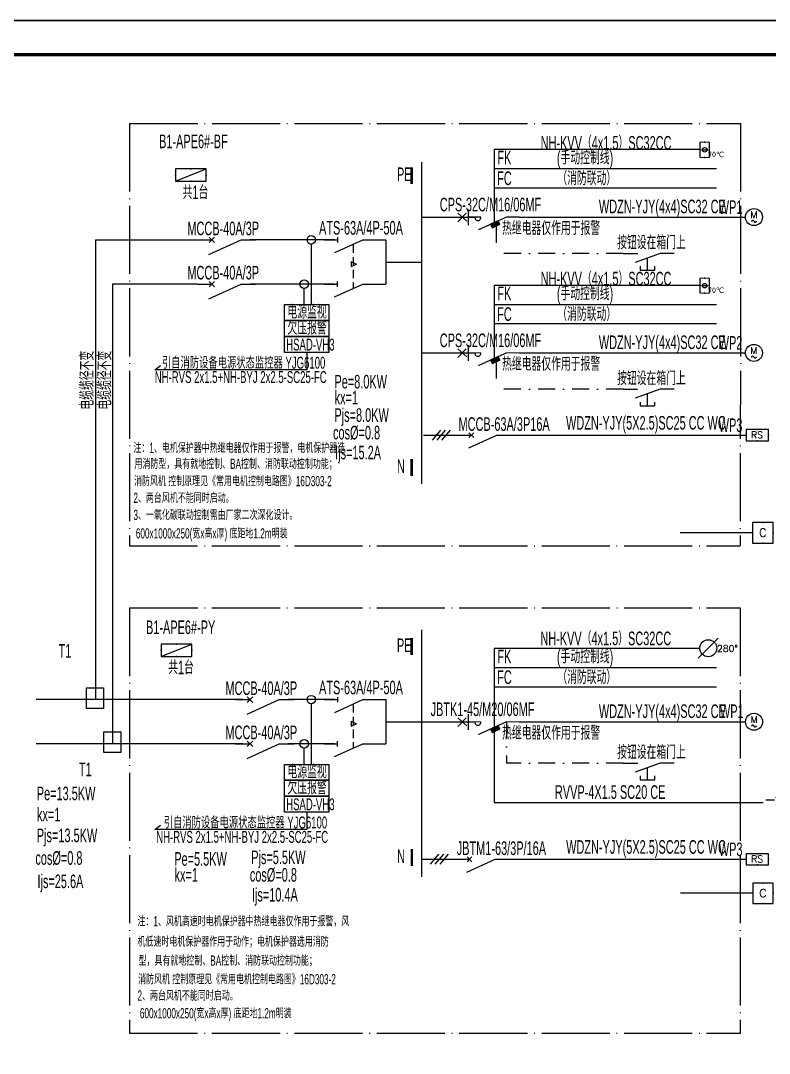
# Model space of a CAD drawing. Extents: x 776418 to 2076422, y -1170708 to 498544.
# Drawn here: x 958573 to 980552, y -547682 to -517355 of the extents above; entities that cross this region are included whole.
import ezdxf
from ezdxf.enums import TextEntityAlignment as Align

# ---------------------------------------------------------------- set-up
doc = ezdxf.new("R2010")
doc.units = 0
doc.header["$LTSCALE"] = 1000
doc.header["$MEASUREMENT"] = 0
for name, pattern in [('CONTINOUS', [0]), ('DASHDOT', [1, 0.5, -0.25, 0, -0.25]), ('DOTE', [2.42, 2, -0.2, 0.02, -0.2]), ('HIDDEN', [0.375, 0.25, -0.125])]:
    doc.linetypes.add(name, pattern=pattern)
doc.layers.get('0').update_dxf_attribs({"linetype": 'CONTINUOUS'})
for name, color, linetype in [('D-TEXT', 7, 'CONTINUOUS'), ('DIM-动力', 3, 'CONTINUOUS'), ('DQ', 255, 'CONTINOUS'), ('EL-SYSTEM', 1, 'CONTINUOUS'), ('ELEMENT', 3, 'CONTINUOUS'), ('EQUIP-动力', 3, 'CONTINUOUS'), ('EQUIP-消防', 80, 'CONTINUOUS'), ('EQUIP-箱柜', 3, 'CONTINUOUS'), ('TEL_TITLE', 7, 'CONTINUOUS'), ('WIRE-动力', 2, 'CONTINUOUS'), ('WIRE-照明', 1, 'CONTINUOUS'), ('WIRE-系统', 4, 'CONTINUOUS'), ('WIRE-通讯', 4, 'CONTINUOUS')]:
    doc.layers.add(name, color=color, linetype=linetype)
doc.styles.add('_JD', font='ros.shx', dxfattribs={"width": 0.8, "bigfont": 'JD.shx'})
doc.styles.add('_TCH_LABEL', font='COMPLEX', dxfattribs={"bigfont": 'GBCBIG'})
doc.styles.add('_TEL_DIM', font='SIMPLEX', dxfattribs={"width": 0.7, "height": 3.5, "bigfont": 'HZTXT'})
doc.styles.add('DIM_FONT', font='SIMPLEX', dxfattribs={"width": 0.7, "bigfont": 'GBCBIG'})
doc.styles.get("Standard").update_dxf_attribs({"font": 'gbenor.shx', "bigfont": 'gbcbig.shx'})

# ---------------------------------------------------------------- blocks, each defined once
blk = doc.blocks.new('M_M8')
for p, q in [((-0.25, -0.2), (0, -0.75)), ((0.05, -0.25), (-0.05, -0.25))]:
    blk.add_line(p, q)
for points in [[(0, 0), (0, -0.25)], [(0, -0.75), (0, -1)]]:
    blk.add_lwpolyline(points)
at = {"style": 'DIM_FONT', "width": 0.8, "flags": 9}
blk.add_attdef('S', (0.25, -0.5), '', height=0.2, dxfattribs=at)
blk = doc.blocks.new('M_M7')
for p, q in [((-0.25, -0.2), (0, -0.75)), ((-0.047, -0.297), (0.047, -0.203)), ((-0.047, -0.203), (0.047, -0.297))]:
    blk.add_line(p, q)
for points in [[(0, 0), (0, -0.25)], [(0, -0.75), (0, -1)]]:
    blk.add_lwpolyline(points)
at = {"width": 0.8, "flags": 9}
blk.add_attdef('S', (0.25, -0.5), '', height=0.2, dxfattribs=at)
blk = doc.blocks.new('$equip_U$00000105(JDQINJING)')
for p, q in [((0.5, 1), (-0.5, 1)), ((-0.5, 1), (-0.5, 0)), ((0.5, 0), (0.5, 1)), ((-0.5, 0), (0.5, 0))]:
    blk.add_line(p, q)
for p in [(0, 1), (-0.5, 0.5), (0, 0), (0.5, 0.5)]:
    blk.add_point(p)
at = {"color": 7, "style": '_TEL_DIM'}
blk.add_attdef('$TEXT$', text='', height=0.4, dxfattribs=at).set_placement((-0.002, 0.507), align=Align.MIDDLE_CENTER)
at = {"color": 7, "style": '_TEL_DIM', "flags": 1}
blk.add_attdef('A', text='', height=0.00002, dxfattribs=at).set_placement((0, 0), align=Align.MIDDLE_CENTER)
blk = doc.blocks.new('$equip$00001416')
for p, q in [((0.75, 0.6), (-0.75, 0.6)), ((-0.75, 0), (0.75, 0.6)), ((-0.75, 0.6), (-0.75, 0)), ((0.75, 0), (0.75, 0.6)), ((-0.75, 0), (0.75, 0))]:
    blk.add_line(p, q)
for p in [(0, 0.6), (-0.75, 0.3), (0, 0), (0.75, 0.3)]:
    blk.add_point(p)
at = {"style": '_TCH_LABEL', "flags": 9}
blk.add_attdef('A', (0, 0), '', height=0.00002, dxfattribs=at)
blk = doc.blocks.new('$element$00000577')
at = {"const_width": 0.0233}
for points in [[(0, 0), (0, -0.25)], [(-0.25, -0.2), (0, -0.75), (0, -1)]]:
    blk.add_lwpolyline(points, dxfattribs=at)
blk.add_arc((-0.008, -0.192), 0.0589, 81.8699, 278.1301)
at = {"flags": 9}
blk.add_attdef('S', (0, 0), '', height=0.00000667, dxfattribs=at)
blk = doc.blocks.new('$element$00000544')
for points in [[(0, 0), (0, -0.283)], [(-0.25, -0.333), (-0.324, -0.333), (-0.324, -0.617), (-0.25, -0.617)], [(0, -1), (0, -0.721), (-0.176, -0.235)], [(-0.324, -0.478), (-0.087, -0.478)]]:
    blk.add_lwpolyline(points)
at = {"flags": 9}
blk.add_attdef('S', (0, 0), '', height=0.00000667, dxfattribs=at)
blk = doc.blocks.new('$equip$00001811')
blk.add_circle((0, 0), 0.5)
for centre, radius, start, end in [((-0.073, -0.273), 0.0768, 17.22719, 184.21643), ((0.073, -0.227), 0.0769, 197.25914, 5.11794)]:
    blk.add_arc(centre, radius, start, end)
at = {"color": 7, "style": '_TEL_DIM'}
blk.add_attdef('$TEXT$', text='', height=0.4, dxfattribs=at).set_placement((0.001, 0.137), align=Align.MIDDLE_CENTER)
at = {"color": 7, "style": '_TEL_DIM', "flags": 1}
blk.add_attdef('A', text='', height=0.00002, dxfattribs=at).set_placement((0, 0), align=Align.MIDDLE_CENTER)
blk = doc.blocks.new('$equip$00002460')
for p, q in [((0.65, 0.65), (-0.65, 0.65)), ((-0.65, 0.65), (-0.65, 0)), ((0.65, 0), (0.65, 0.65)), ((-0.65, 0), (0.65, 0))]:
    blk.add_line(p, q)
at = {"const_width": 0.04}
blk.add_lwpolyline([(-0.65, 0.65), (-0.65, 0), (0.65, 0), (0.65, 0.65), (-0.65, 0.65), (-0.65, 0)], dxfattribs=at)
for p in [(0, 0.65), (-0.65, 0.325), (0.65, 0.325), (0, 0)]:
    blk.add_point(p)
at = {"color": 7, "style": '_TEL_DIM'}
blk.add_attdef('$TEXT$', text='', height=0.4, dxfattribs=at).set_placement((-0.014, 0.343), align=Align.MIDDLE_CENTER)
at = {"color": 7, "style": '_TEL_DIM', "flags": 1}
blk.add_attdef('A', text='', height=0.00002, dxfattribs=at).set_placement((0, 0), align=Align.MIDDLE_CENTER)
blk = doc.blocks.new('$equip$00001817')
blk.add_line((-0.589, -0.589), (0.589, 0.589))
blk.add_circle((0, 0), 0.5)
at = {"color": 7, "style": '_TEL_DIM', "flags": 1}
blk.add_attdef('A', text='', height=0.00002, dxfattribs=at).set_placement((0, 0), align=Align.MIDDLE_CENTER)
at = {"color": 7, "style": '_TEL_DIM'}
blk.add_attdef('$TEXT$', text='', height=0.4, dxfattribs=at).set_placement((1.361, -0.018), align=Align.MIDDLE_CENTER)
blk = doc.blocks.new('A$C00115E70')
at = {"layer": 'WIRE-通讯', "ltscale": 0.001}
blk.add_lwpolyline([(-84100, 59400), (0, 59400), (0, 0), (-84100, 0)], close=True, dxfattribs=at)
blk = doc.blocks.new('$equip$00002402')
at = {"lineweight": 20}
for p, q in [((0.322, 0.558), (-0.328, 0.558)), ((-0.328, -0.558), (0.322, -0.558))]:
    blk.add_line(p, q, dxfattribs=at)
for p, q in [((-0.328, -0.558), (-0.328, 0.558)), ((-0.242, 0), (0, 0)), ((0, 0), (0.242, 0)), ((0.322, 0.558), (0.322, -0.558))]:
    blk.add_line(p, q)
at = {"const_width": 0.04}
for points in [[(-0.328, -0.558), (-0.328, 0.558)], [(-0.328, 0.558), (0.322, 0.558), (0.322, -0.558), (-0.328, -0.558), (-0.328, 0.558), (0.322, 0.558)]]:
    blk.add_lwpolyline(points, dxfattribs=at)
blk.add_circle((-0.003, 0), 0.164)
for p in [(-0.328, 0), (-0.003, 0.558), (0.322, 0), (-0.003, -0.558)]:
    blk.add_point(p)
at = {"color": 7, "style": '_TEL_DIM', "flags": 1}
blk.add_attdef('A', text='', height=0.00002, dxfattribs=at).set_placement((0, 0), align=Align.MIDDLE_CENTER)
at = {"color": 7}
blk.add_attdef('$TEXT$', text='', height=0.4, dxfattribs=at).set_placement((0.832, -0.336), align=Align.MIDDLE_CENTER)

msp = doc.modelspace()

# ---------------------------------------------------------------- hatches: boundary and pattern name
h = msp.add_hatch()
h.set_pattern_fill('ANSI31', color=256, scale=10, style=0)
h.set_pattern_definition([(45, (771624.6754, -553914.654), (-0.707106781, 0.707106781), [])])
h.paths.add_polyline_path([(972642, -523335), (972595, -523232), (972368, -523335), (972415, -523438)])
h = msp.add_hatch()
h.set_pattern_fill('ANSI31', color=256, scale=10, style=0)
h.set_pattern_definition([(45, (771624.0816, -557902.0843), (-0.707106781, 0.707106781), [])])
h.paths.add_polyline_path([(972642, -527322), (972595, -527219), (972368, -527322), (972415, -527426)])
h = msp.add_hatch()
h.set_pattern_fill('ANSI31', color=256, scale=10, style=0)
h.set_pattern_definition([(45, (771624.9164, -568736.3638), (-0.707106781, 0.707106781), [])])
h.paths.add_polyline_path([(972642, -538157), (972596, -538053), (972368, -538157), (972415, -538260)])

# ---------------------------------------------------------------- linework, layer by layer
at = {"linetype": 'DOTE'}
for p, q in [((961771, -520375), (961769, -532779)), ((961771, -520375), (979701, -520375)), ((979701, -520375), (979700, -532779)), ((961769, -532779), (979700, -532779)), ((961770, -534601), (961769, -547088)), ((961770, -534601), (979700, -534601)), ((979700, -534601), (979699, -547088)), ((961769, -547088), (979704, -547088))]:
    msp.add_line(p, q, dxfattribs=at)
for p, q in [((971650, -523005), (971409, -523262)), ((971409, -523008), (971674, -523242)), ((971650, -526992), (971408, -527250)), ((971408, -526996), (971673, -527229)), ((980061, -532396), (977938, -532396)), ((971650, -537827), (971409, -538084)), ((971409, -537830), (971674, -538063)), ((980065, -542982), (977943, -542982))]:
    msp.add_line(p, q)
at = {"linetype": 'DASHDOT'}
for p, q in [((972529, -523376, 0), (972529, -524194, 0)), ((976262, -524194, 0), (972529, -524194, 0)), ((972528, -527363, 0), (972528, -528182, 0)), ((976261, -528182, 0), (972528, -528182, 0)), ((972834, -537934), (972834, -539161, 0)), ((976262, -539161, 0), (972834, -539161, 0))]:
    msp.add_line(p, q, dxfattribs=at)
at = {"linetype": 'Continuous', "const_width": 72.9}
for points in [[(970051, -521658), (970051, -522155)], [(970051, -530231), (970051, -530728)], [(970050, -535489), (970050, -535986)]]:
    msp.add_lwpolyline(points, dxfattribs=at)
for points in [[(972415, -523438), (972642, -523335), (972595, -523232), (972368, -523335)], [(972415, -527426), (972642, -527322), (972595, -527219), (972368, -527322)], [(972415, -538260), (972642, -538157), (972596, -538053), (972368, -538157)]]:
    msp.add_lwpolyline(points, close=True)
at = {"linetype": 'Continuous', "const_width": 72.9, "elevation": 0}
msp.add_lwpolyline([(970056, -541683), (970056, -542180)], dxfattribs=at)
at = {"layer": 'D-TEXT'}
for p, q in [((972471, -521134, 0), (972471, -521699)), ((972471, -521134), (978510, -521134)), ((972471, -521699), (979003, -521699)), ((972471, -521699), (972471, -523367)), ((972471, -522263), (979003, -522263)), ((972470, -525121, 0), (972470, -525686)), ((972470, -525121), (978509, -525121)), ((972470, -525686), (979002, -525686)), ((972470, -525686), (972470, -527355)), ((972470, -526250), (979002, -526250)), ((972471, -535784), (978510, -535784)), ((972471, -535784), (972471, -540320, 0)), ((972471, -536349), (979003, -536349)), ((972471, -536914), (979003, -536914)), ((972471, -540320, 0), (980370, -540320, 0))]:
    msp.add_line(p, q, dxfattribs=at)
for points in [[(959379, -536172, 0, 0, 0), (960316, -536172, 0, 0, 0), (960621, -536795, 80, 0, 0), (960753, -537065, 0, 0, 0)], [(959977, -539654, 0, 0, 0), (960914, -539654, 0, 0, 0), (961219, -539031, 80, 0, 0), (961351, -538761, 0, 0, 0)]]:
    msp.add_lwpolyline(points, format="xyseb", dxfattribs=at)
at = {"layer": 'DIM-动力', "ltscale": 0.001}
msp.add_lwpolyline([(908431, -576755), (992531, -576755), (992531, -517355), (908431, -517355)], close=True, dxfattribs=at)
at = {"layer": 'DQ'}
for p, q in [((967099, -523918), (967099, -525695)), ((966895, -525695), (966895, -525217)), ((966973, -527098), (966973, -527612)), ((962512, -527612), (962677, -527478)), ((966973, -527612), (962512, -527612)), ((967098, -537418), (967098, -539196)), ((966895, -539196), (966895, -538718)), ((966972, -540599), (966972, -541113)), ((962512, -541113), (962676, -540979)), ((966972, -541113), (962512, -541113))]:
    msp.add_line(p, q, dxfattribs=at)
for points in [[(966323, -525695), (967623, -525695), (967623, -526163), (966323, -526163)], [(966323, -526163), (967623, -526163), (967623, -526631), (966323, -526631)], [(966323, -526631), (967623, -526631), (967623, -527098), (966323, -527098)], [(966323, -539196), (967622, -539196), (967622, -539664), (966323, -539664)], [(966323, -539664), (967622, -539664), (967622, -540131), (966323, -540131)], [(966323, -540131), (967622, -540131), (967622, -540599), (966323, -540599)]]:
    msp.add_lwpolyline(points, close=True, dxfattribs=at)
for centre in [(967104, -523793), (966895, -525093), (967104, -537294), (966895, -538593)]:
    msp.add_circle(centre, 124, dxfattribs=at)
at = {"layer": 'EL-SYSTEM'}
for points in [[(960505, -536945), (961001, -536945), (961001, -537554), (960505, -537554)], [(961017, -538240), (961513, -538240), (961513, -538849), (961017, -538849)]]:
    msp.add_lwpolyline(points, close=True, dxfattribs=at)
at = {"layer": 'TEL_TITLE'}
msp.add_lwpolyline([(908431, -576755), (992531, -576755), (992531, -517355), (908431, -517355)], close=True, dxfattribs=at)
at = {"layer": 'TEL_TITLE', "const_width": 100}
msp.add_lwpolyline([(910931, -575755), (991531, -575755), (991531, -518355), (910931, -518355)], close=True, dxfattribs=at)
at = {"layer": 'WIRE-动力'}
for p, q in [((970898, -529382, 0), (970650, -529676, 0)), ((971038, -529382, 0), (970790, -529676, 0)), ((971178, -529382, 0), (970930, -529676, 0)), ((970844, -541837), (970596, -542131)), ((970984, -541837), (970736, -542131)), ((971124, -541837), (970876, -542131))]:
    msp.add_line(p, q, dxfattribs=at)
at = {"layer": 'WIRE-照明', "linetype": 'Continuous'}
for p, q in [((970347, -523123), (971878, -523123)), ((971709, -522898), (971709, -523357)), ((969292, -524444), (970347, -524444)), ((971709, -526886), (971709, -527345)), ((970346, -527111), (971878, -527111)), ((969292, -537945), (970347, -537945)), ((970347, -537945), (971878, -537945)), ((970347, -537945), (971878, -537945)), ((971710, -537720), (971710, -538179))]:
    msp.add_line(p, q, dxfattribs=at)
at = {"layer": 'WIRE-照明'}
for p, q in [((973209, -523123), (979851, -523123)), ((960770, -523793), (960770, -537294)), ((960770, -523793), (963758, -523793)), ((967788, -523793), (965302, -523793)), ((968996, -523793), (969292, -523793)), ((969292, -523793), (969292, -525093)), ((968277, -524430), (968277, -524577)), ((968277, -524430), (968437, -524503)), ((968277, -524577), (968437, -524503)), ((961270, -525093), (961270, -538593)), ((963758, -525093), (961270, -525093)), ((967792, -525093), (965306, -525093)), ((968991, -525093), (969292, -525093)), ((973209, -527111), (979850, -527111)), ((970400, -529529, 0), (971804, -529529, 0)), ((972742, -529529, 0), (979873, -529529, 0)), ((965091, -537294), (959031, -537294)), ((967788, -537294), (966420, -537294)), ((968996, -537294), (969292, -537294)), ((969292, -537294), (969292, -538593)), ((968277, -537930), (968277, -538077)), ((968277, -537930), (968436, -538004)), ((973209, -537945), (979852, -537945)), ((968277, -538077), (968436, -538004)), ((965091, -538593), (959031, -538593)), ((967792, -538593), (966424, -538593)), ((968990, -538593), (969292, -538593)), ((970347, -541984), (971751, -541984)), ((972688, -541984), (979876, -541984))]:
    msp.add_line(p, q, dxfattribs=at)
at = {"layer": 'WIRE-照明', "linetype": 'HIDDEN'}
for p, q in [((968339, -523922), (968339, -525221)), ((968338, -537423), (968338, -538722))]:
    msp.add_line(p, q, dxfattribs=at)
at = {"layer": 'WIRE-照明', "const_width": 36}
for points in [[(970348, -521503), (970347, -530962)], [(970347, -535241), (970347, -542500)]]:
    msp.add_lwpolyline(points, dxfattribs=at)

# ---------------------------------------------------------------- block references
at = {"layer": 'DQ', "xscale": 1500, "yscale": 1500, "zscale": 1500, "rotation": 90}
for name, p in [('M_M8', (967496, -523793)), ('M_M8', (967491, -525093)), ('M_M7', (971429, -529529, 0)), ('M_M8', (967496, -537294)), ('M_M8', (967490, -538593)), ('M_M7', (971376, -541984))]:
    msp.add_blockref(name, p, dxfattribs=at)
at = {"layer": 'ELEMENT', "rotation": 90}
for name, p, xscale, yscale, zscale in [('$element$00000577', (971709, -523123), 1500, 1500, 1500), ('M_M7', (963758, -523793), 1714.285714285681, 1714.285714285681, 1714.285714285681), ('M_M7', (963758, -525093), 1714.285714285681, 1714.285714285681, 1714.285714285681), ('$element$00000577', (971709, -527111), 1500, 1500, 1500), ('M_M7', (964876, -537294), 1714.285714285681, 1714.285714285681, 1714.285714285681), ('$element$00000577', (971709, -537945), 1500, 1500, 1500), ('M_M7', (964876, -538593), 1714.285714285681, 1714.285714285681, 1714.285714285681)]:
    msp.add_blockref(name, p, dxfattribs=dict(at, xscale=xscale, yscale=yscale, zscale=zscale))
at = {"layer": 'EQUIP-动力', "xscale": 500, "yscale": 500, "zscale": 500}
for p in [(980101, -523123), (980100, -527111), (980102, -537945)]:
    msp.add_blockref('$equip$00001811', p, dxfattribs=at).add_auto_attribs({'$TEXT$': 'M'})
at = {"layer": 'EQUIP-动力'}
ref = msp.add_blockref('$equip$00001817', (978760, -535784), dxfattribs=dict(at, xscale=500, yscale=500, zscale=500))
ref.add_attrib('$TEXT$', '280%%D', dxfattribs={"layer": '0', "color": 7, "height": 200, "style": '_TEL_DIM'}).set_placement((979323, -535793), align=Align.MIDDLE_CENTER)
at = {"layer": 'EQUIP-消防'}
for name, p, xscale, yscale, zscale, values in [('$equip$00002402', (978653, -521150), 400, 400, 400, {'$TEXT$': '70℃'}), ('$equip$00002402', (978653, -525137), 400, 400, 400, {'$TEXT$': '70℃'}), ('$equip$00002460', (980198, -529691, 0), 500, 500, 500, {'$TEXT$': 'RS'}), ('$equip$00002460', (980201, -542146), 500, 500, 500, {'$TEXT$': 'RS'})]:
    msp.add_blockref(name, p, dxfattribs=dict(at, xscale=xscale, yscale=yscale, zscale=zscale)).add_auto_attribs(values)
at = {"layer": 'EQUIP-箱柜', "xscale": 600, "yscale": 600, "zscale": 600}
for p in [(963570, -522071), (963148, -536024)]:
    msp.add_blockref('$equip$00001416', p, dxfattribs=at)
for p in [(980361, -532696), (980365, -543282)]:
    msp.add_blockref('$equip_U$00000105(JDQINJING)', p, dxfattribs=at).add_auto_attribs({'$TEXT$': 'C'})
at = {"layer": 'WIRE-系统', "xscale": 1500, "yscale": 1500, "zscale": 1500, "rotation": 90}
for p in [(976262, -524194, 0), (976261, -528182, 0), (976262, -539161, 0)]:
    msp.add_blockref('$element$00000544', p, dxfattribs=at)
at = {"layer": 'WIRE-通讯', "ltscale": 0.001}
msp.add_blockref('A$C00115E70', (992531, -576755), dxfattribs=at)

# ---------------------------------------------------------------- texts
at = {"layer": 'D-TEXT', "style": '_JD', "width": 0.6}
for s, height, p in [('B1-APE6#-BF', 400, (962637, -521101)), ('NH-KVV（4x1.5）SC32CC', 400, (973838, -521143)), ('FK               (手动控制线)', 400, (972568, -521578)), ('PE', 400, (969620, -522067)), ('FC               （消防联动）', 400, (972563, -522184)), ('共1台', 400, (963327, -522595)), ('CPS-32C/M16/06MF', 400, (970877, -522955)), ('WDZN-YJY(4x4)SC32 CE', 400, (975548, -523012)), ('WP1', 400, (979066, -523030)), ('MCCB-40A/3P', 400, (963468, -523657)), ('ATS-63A/4P-50A', 400, (967333, -523638, -2980)), ('热继电器仅作用于报警', 400, (972706, -523650)), ('按钮设在箱门上', 400, (976084, -524070, 0)), ('MCCB-40A/3P', 400, (963468, -524956)), ('NH-KVV（4x1.5）SC32CC', 400, (973838, -525131)), ('FK               (手动控制线)', 400, (972567, -525566)), ('电源监视', 400, (966405, -526108, 37)), ('FC               （消防联动）', 400, (972562, -526172)), ('欠压报警', 400, (966405, -526575, 37)), ('HSAD-VH3', 350, (966369, -527043, 37)), ('CPS-32C/M16/06MF', 400, (970876, -526943)), ('WDZN-YJY(4x4)SC32 CE', 400, (975547, -527000)), ('WP2', 400, (979065, -527017)), ('引自消防设备电源状态监控器 YJG6100 ', 350, (962720, -527576)), ('热继电器仅作用于报警', 400, (972706, -527637)), ('NH-RVS 2x1.5+NH-BYJ 2x2.5-SC25-FC ', 350, (962510, -527997)), ('按钮设在箱门上', 400, (976083, -528057, 0)), ('Pe=8.0KW', 400, (967785, -528157)), ('kx=1', 400, (967791, -528625)), ('Pjs=8.0KW', 400, (967785, -529138)), ('MCCB-63A/3P16A', 400, (971428, -529402, 0)), ('WDZN-YJY(5X2.5)SC25 CC WC ', 400, (974583, -529366, 0)), ('WP3', 400, (979065, -529435, 0)), ('cos%%C=0.8', 400, (967743, -529653)), ('注：1、电机保护器中热继电器仅作用于报警，电机保护器选', 300, (961883, -530050, 0)), ('Ijs=15.2A', 400, (967805, -530237)), ('用消防型，具有就地控制、BA控制、消防联动控制功能；', 300, (961914, -530519, 0)), ('N', 400, (969620, -530641)), ('消防风机 控制原理见《常用电机控制电路图》16D303-2', 300, (961902, -531026, 0)), ('2、两台风机不能同时启动。', 300, (961883, -531518, 0)), ('3、一氧化碳联动控制需由厂家二次深化设计。', 300, (961883, -532019, 0)), ('600x1000x250(宽x高x厚) 底距地1.2m明装', 300, (961955, -532562)), ('B1-APE6#-PY', 400, (962253, -535370)), ('NH-KVV（4x1.5）SC32CC', 400, (973830, -535696)), ('PE', 400, (969619, -535899)), ('T1', 400, (959688, -536062)), ('FK               (手动控制线)', 400, (972568, -536229)), ('共1台', 400, (962904, -536548)), ('FC               （消防联动）', 400, (972563, -536835)), ('MCCB-40A/3P', 400, (964586, -537158)), ('ATS-63A/4P-50A', 400, (967333, -537138, -2980)), ('JBTK1-45/M20/06MF', 400, (970606, -537777)), ('WDZN-YJY(4x4)SC32 CE', 400, (975548, -537834)), ('WP1', 400, (979102, -537836)), ('MCCB-40A/3P', 400, (964586, -538457)), ('热继电器仅作用于报警', 400, (972706, -538472)), ('按钮设在箱门上', 400, (976084, -539037, 0)), ('T1', 400, (960285, -539544)), ('电源监视', 400, (966405, -539608, 37)), ('欠压报警', 400, (966405, -540076, 37)), ('RVVP-4X1.5 SC20 CE', 400, (974257, -540209, 0)), ('Pe=13.5KW', 400, (959047, -540249)), ('一氧化碳联动控制器', 400, (980431, -540467, 0)), ('HSAD-VH3', 350, (966368, -540544, 37)), ('kx=1', 400, (959054, -540868)), ('引自消防设备电源状态监控器 YJG6100 ', 350, (962774, -541077)), ('Pjs=13.5KW', 400, (959047, -541481)), ('NH-RVS 2x1.5+NH-BYJ 2x2.5-SC25-FC ', 350, (962552, -541500)), ('JBTM1-63/3P/16A', 400, (971375, -541857)), ('WDZN-YJY(5X2.5)SC25 CC WC ', 400, (974587, -541821)), ('WP3', 400, (979069, -541890)), ('cos%%C=0.8', 400, (959006, -542145)), ('Pe=5.5KW', 400, (963083, -542172)), ('Pjs=5.5KW', 400, (965342, -542125)), ('N', 400, (969624, -542093, 0)), ('kx=1', 400, (963090, -542641)), ('cos%%C=0.8', 400, (965301, -542639)), ('Ijs=25.6A', 400, (959067, -542830)), ('Ijs=10.4A', 400, (965362, -543224)), ('注：1、风机高速时电机保护器中热继电器仅作用于报警，风', 300, (962002, -543952, 0)), ('机低速时电机保护器作用于动作；电机保护器选用消防', 300, (962002, -544550, 0)), ('型，具有就地控制、BA控制、消防联动控制功能；', 300, (962033, -545106, 0)), ('消防风机 控制原理见《常用电机控制电路图》16D303-2', 300, (962021, -545654, 0)), ('2、两台风机不能同时启动。', 300, (962003, -546135, 0)), ('600x1000x250(宽x高x厚) 底距地1.2m明装', 300, (962074, -546653))]:
    msp.add_text(s, height=height, dxfattribs=at).set_placement(p)
for p in [(960721, -528777), (961239, -528777)]:
    msp.add_text('电缆缆径不变', height=400, rotation=90, dxfattribs=at).set_placement(p)

doc.saveas('drawing.dxf')
